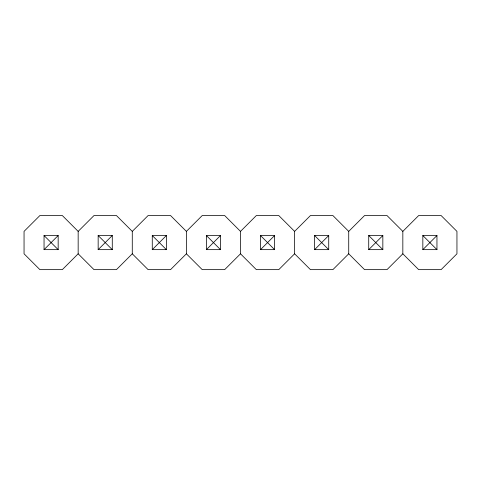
<?xml version="1.0" encoding="UTF-8"?>
<svg xmlns="http://www.w3.org/2000/svg" width="481" height="481" viewBox="0 0 481 481"><rect width="100%" height="100%" fill="white"/><g stroke="black" fill="none" stroke-linecap="round" stroke-linejoin="round"><path stroke-width="0.72" d="M58.165 235.528L44.048 249.651L44.048 235.528L58.165 235.528L58.165 249.651L44.048 249.651M112.277 235.528L98.16 249.651L98.16 235.528L112.277 235.528L112.277 249.651L98.16 249.651M166.39 235.528L152.273 249.651L152.273 235.528L166.39 235.528L166.39 249.651L152.273 249.651M220.502 235.528L206.385 249.651L206.385 235.528L220.502 235.528L220.502 249.651L206.385 249.651M274.615 235.528L260.498 249.651L260.498 235.528L274.615 235.528L274.615 249.651L260.498 249.651M328.727 235.528L314.61 249.651L314.61 235.528L328.727 235.528L328.727 249.651L314.61 249.651M382.84 235.528L368.723 249.651L368.723 235.528L382.84 235.528L382.84 249.651L368.723 249.651M436.952 235.528L422.835 249.651L422.835 235.528L436.952 235.528L436.952 249.651L422.835 249.651M78.162 231.385L94.011 215.536L116.426 215.536L132.275 231.385L132.275 253.8L116.426 269.649L94.011 269.649L78.162 253.8L78.162 231.385L62.314 215.536L39.899 215.536L24.05 231.385L24.05 253.8L39.899 269.649L62.314 269.649L78.162 253.8M132.275 231.385L148.124 215.536L170.539 215.536L186.387 231.385L186.387 253.8L202.236 269.649L224.651 269.649L240.5 253.8L240.5 231.385L256.349 215.536L278.764 215.536L294.612 231.385L294.612 253.8L278.764 269.649L256.349 269.649L240.5 253.8M186.387 231.385L202.236 215.536L224.651 215.536L240.5 231.385M186.387 253.8L170.539 269.649L148.124 269.649L132.275 253.8M294.612 231.385L310.461 215.536L332.876 215.536L348.725 231.385L348.725 253.8L364.574 269.649L386.989 269.649L402.837 253.8L402.837 231.385L386.989 215.536L364.574 215.536L348.725 231.385M348.725 253.8L332.876 269.649L310.461 269.649L294.612 253.8M402.837 231.385L418.686 215.536L441.101 215.536L456.95 231.385L456.95 253.8L441.101 269.649L418.686 269.649L402.837 253.8M422.835 235.528L436.952 249.651M368.723 235.528L382.84 249.651M314.61 235.528L328.727 249.651M260.498 235.528L274.615 249.651M206.385 235.528L220.502 249.651M152.273 235.528L166.39 249.651M98.16 235.528L112.277 249.651M44.048 235.528L58.165 249.651"/></g></svg>
